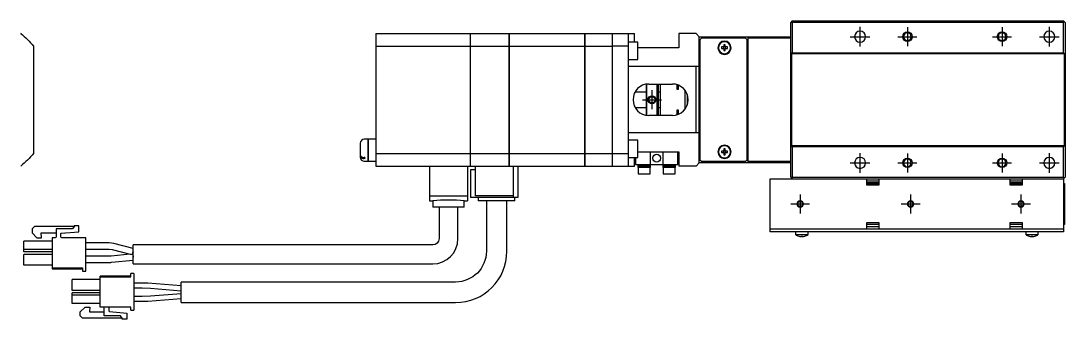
# Model space of a CAD drawing. Extents: x 0 to 751, y -8 to 223.
# Drawn here: x 419.6 to 750.7, y 68.8 to 163.3 of the extents above; entities that cross this region are included whole.
import ezdxf

# ---------------------------------------------------------------- set-up
doc = ezdxf.new("R2010")
doc.units = 0
doc.header["$LTSCALE"] = 0.5
doc.linetypes.add('CENTER', pattern=[50.8, 31.75, -6.35, 6.35, -6.35])
for name, color, linetype in [('MSM_CENTER', 1, 'CENTER'), ('MSM_CONTINUOUS', 7, 'CONTINUOUS'), ('MSM_NARROW', 5, 'CONTINUOUS')]:
    doc.layers.add(name, color=color, linetype=linetype)

msp = doc.modelspace()

# ---------------------------------------------------------------- linework, layer by layer
at = {"layer": 'MSM_CENTER'}
for p, q in [((685.7, 155.16), (685.7, 161.36)), ((700.7, 161.26), (700.7, 155.26)), ((730.7, 161.26), (730.7, 155.26)), ((745.7, 155.16), (745.7, 161.36)), ((682.6, 158.26), (688.8, 158.26)), ((697.7, 158.26), (703.7, 158.26)), ((727.7, 158.26), (733.7, 158.26)), ((742.6, 158.26), (748.8, 158.26)), ((619.7, 141.26), (619.7, 135.26)), ((616.7, 138.26), (622.7, 138.26)), ((685.7, 115.16), (685.7, 121.36)), ((700.7, 121.26), (700.7, 115.26)), ((730.7, 121.26), (730.7, 115.26)), ((745.7, 115.16), (745.7, 121.36)), ((682.6, 118.26), (688.8, 118.26)), ((697.7, 118.26), (703.7, 118.26)), ((727.7, 118.26), (733.7, 118.26)), ((742.6, 118.26), (748.8, 118.26)), ((666.7, 108.26), (666.7, 102.26)), ((701.7, 108.26), (701.7, 102.26)), ((736.7, 108.26), (736.7, 102.26)), ((663.7, 105.26), (669.7, 105.26)), ((698.7, 105.26), (704.7, 105.26)), ((733.7, 105.26), (739.7, 105.26))]:
    msp.add_line(p, q, dxfattribs=at)
at = {"layer": 'MSM_CONTINUOUS'}
for p, q in [((664.2, 163.26), (663.7, 162.76)), ((663.7, 113.76), (663.7, 162.76)), ((663.95, 163.01), (664.2, 162.76)), ((664.2, 163.26), (750.2, 163.26)), ((664.2, 162.76), (664.2, 153.16)), ((750.2, 162.76), (664.2, 162.76)), ((750.7, 162.76), (750.2, 163.26)), ((750.2, 162.76), (750.45, 163.01)), ((750.2, 153.16), (750.2, 162.76)), ((750.7, 162.76), (750.7, 113.76)), ((419.77, 159.13), (419.64, 159.26)), ((532.2, 159.26), (562.15, 159.26)), ((532.2, 159.26), (532.2, 117.26)), ((562.15, 117.26), (562.15, 159.26)), ((562.15, 159.21), (562.2, 159.21)), ((562.2, 159.26), (574.45, 159.26)), ((562.2, 117.26), (562.2, 159.26)), ((574.45, 117.26), (574.45, 159.26)), ((574.45, 159.21), (574.5, 159.21)), ((574.5, 117.26), (574.5, 159.26)), ((574.5, 159.26), (598.45, 159.26)), ((598.45, 117.26), (598.45, 159.26)), ((598.45, 159.21), (598.5, 159.21)), ((598.5, 159.26), (614.2, 159.26)), ((598.5, 117.26), (598.5, 159.26)), ((607.2, 117.26), (607.2, 159.26)), ((612.2, 159.26), (612.2, 117.26)), ((614.2, 156.51), (614.2, 159.26)), ((628.2, 159.26), (628.2, 154.76)), ((633.7, 159.26), (628.2, 159.26)), ((634.7, 158.26), (633.7, 159.26)), ((615.2, 156.51), (612.2, 156.51)), ((615.2, 151.01), (615.2, 156.51)), ((634.7, 118.26), (634.7, 158.26)), ((634.7, 158.26), (663.7, 158.26)), ((635.4, 157.76), (634.9, 157.26)), ((634.9, 157.26), (634.9, 119.26)), ((649.4, 157.76), (635.4, 157.76)), ((642.46, 155.68), (642.46, 155)), ((642.94, 155), (642.94, 155.68)), ((649.9, 157.26), (649.4, 157.76)), ((649.9, 119.26), (649.9, 157.26)), ((650.2, 118.26), (650.2, 158.26)), ((663.7, 157.76), (650.2, 157.76)), ((423.64, 155.26), (423.51, 155.39)), ((423.64, 155.23), (423.64, 121.29)), ((532.2, 155.23), (562.15, 155.23)), ((562.15, 154.97), (562.2, 154.97)), ((562.2, 155.23), (574.45, 155.23)), ((574.45, 154.97), (574.5, 154.97)), ((574.5, 155.23), (598.45, 155.23)), ((598.45, 154.97), (598.5, 154.97)), ((598.5, 155.23), (607.2, 155.23)), ((612.2, 155.26), (607.2, 155.26)), ((628.2, 154.76), (615.2, 154.76)), ((634.9, 152.51), (634.7, 152.51)), ((642.46, 155), (641.78, 155)), ((641.78, 154.52), (642.46, 154.52)), ((642.46, 154.52), (642.46, 153.84)), ((643.62, 155), (642.94, 155)), ((642.94, 153.84), (642.94, 154.52)), ((642.94, 154.52), (643.62, 154.52)), ((650.2, 152.51), (649.9, 152.51)), ((663.9, 152.86), (664.2, 153.16)), ((663.9, 152.86), (663.9, 123.66)), ((750.5, 152.86), (663.9, 152.86)), ((664.2, 153.16), (750.2, 153.16)), ((750.2, 153.16), (750.5, 152.86)), ((750.5, 123.66), (750.5, 152.86)), ((612.2, 151.01), (615.2, 151.01)), ((650.2, 152.01), (649.9, 152.01)), ((634.7, 148.76), (612.2, 148.76)), ((633.7, 127.76), (633.7, 148.76)), ((634.9, 148.26), (634.7, 148.26)), ((634.9, 145.76), (634.7, 145.76)), ((649.9, 146.51), (650.2, 146.51)), ((617.9, 143.19), (617.9, 133.32)), ((618.1, 133.3), (618.1, 143.22)), ((618.7, 143.26), (626.2, 143.26)), ((621.2, 143.26), (621.2, 133.26)), ((621.7, 143.26), (621.7, 133.26)), ((622.4, 133.26), (622.4, 143.26)), ((627.6, 143.06), (627.6, 141.59)), ((628.1, 141.59), (628.1, 142.88)), ((650, 143.26), (649.9, 143.26)), ((650, 133.26), (650, 143.26)), ((650.2, 143.06), (650, 143.26)), ((614.37, 140.76), (617.9, 140.76)), ((621.7, 140.76), (622.4, 140.76)), ((627.6, 141.61), (628.1, 141.61)), ((627.6, 141.59), (628.1, 141.59)), ((630.1, 141.39), (630.1, 135.13)), ((630.9, 139.97), (630.9, 136.55)), ((630.9, 139.51), (631.04, 139.51)), ((617.9, 135.76), (614.37, 135.76)), ((622.4, 135.76), (621.7, 135.76)), ((631.04, 137.01), (630.9, 137.01)), ((626.2, 133.26), (618.7, 133.26)), ((627.6, 134.93), (627.6, 133.46)), ((628.1, 134.93), (627.6, 134.93)), ((628.1, 134.91), (627.6, 134.91)), ((628.1, 133.63), (628.1, 134.93)), ((649.9, 133.26), (650, 133.26)), ((650, 133.26), (650.2, 133.46)), ((634.7, 130.76), (634.9, 130.76)), ((650.2, 130.01), (649.9, 130.01)), ((634.7, 127.76), (612.2, 127.76)), ((634.7, 128.26), (634.9, 128.26)), ((527.2, 124.46), (527.2, 120.06)), ((529.65, 125.76), (528.5, 125.76)), ((529.65, 125.76), (529.65, 118.76)), ((529.7, 125.71), (529.65, 125.71)), ((532.2, 125.76), (529.7, 125.76)), ((529.7, 125.76), (529.7, 118.76)), ((615.2, 125.51), (612.2, 125.51)), ((615.2, 120.01), (615.2, 125.51)), ((634.7, 124.01), (634.9, 124.01)), ((642.46, 122.68), (642.46, 122)), ((642.94, 122), (642.94, 122.68)), ((649.9, 124.51), (650.2, 124.51)), ((649.9, 124.01), (650.2, 124.01)), ((664.2, 123.36), (663.9, 123.66)), ((750.5, 123.66), (663.9, 123.66)), ((664.2, 123.36), (664.2, 113.76)), ((750.2, 123.36), (664.2, 123.36)), ((750.5, 123.66), (750.2, 123.36)), ((750.2, 113.76), (750.2, 123.36)), ((423.51, 121.13), (423.64, 121.26)), ((528.7, 119.97), (528.5, 119.97)), ((528.7, 119.61), (528.5, 119.61)), ((528.7, 119.97), (528.7, 119.61)), ((532.2, 121.29), (562.15, 121.29)), ((562.15, 121.55), (562.2, 121.55)), ((562.2, 121.29), (574.45, 121.29)), ((574.45, 121.55), (574.5, 121.55)), ((574.5, 121.29), (598.45, 121.29)), ((598.45, 121.55), (598.5, 121.55)), ((598.5, 121.29), (607.2, 121.29)), ((607.2, 121.26), (612.2, 121.26)), ((612.2, 120.01), (615.2, 120.01)), ((614.2, 117.26), (614.2, 120.01)), ((614.5, 120.01), (614.5, 117.76)), ((615.2, 121.76), (628.2, 121.76)), ((619.2, 116.76), (619.2, 121.76)), ((623.2, 121.76), (623.2, 116.76)), ((627.9, 117.76), (627.9, 121.76)), ((628.2, 121.76), (628.2, 117.26)), ((634.9, 119.26), (635.4, 118.76)), ((642.46, 122), (641.78, 122)), ((641.78, 121.52), (642.46, 121.52)), ((642.46, 121.52), (642.46, 120.84)), ((643.62, 122), (642.94, 122)), ((642.94, 120.84), (642.94, 121.52)), ((642.94, 121.52), (643.62, 121.52)), ((649.4, 118.76), (649.9, 119.26)), ((419.64, 117.26), (419.77, 117.39)), ((528.5, 118.76), (529.65, 118.76)), ((529.65, 118.81), (529.7, 118.81)), ((529.7, 118.76), (532.2, 118.76)), ((532.2, 117.26), (562.15, 117.26)), ((549.2, 117.26), (549.2, 106.26)), ((561.2, 117.26), (561.2, 106.26)), ((562.15, 117.31), (562.2, 117.31)), ((562.2, 117.26), (598.45, 117.26)), ((563.7, 116.06), (562.2, 116.06)), ((562.2, 116.06), (562.2, 107.26)), ((563.7, 117.26), (563.7, 107.86)), ((574.45, 117.31), (574.5, 117.31)), ((575.7, 117.26), (575.7, 107.26)), ((577.2, 117.26), (577.2, 107.26)), ((598.45, 117.31), (598.5, 117.31)), ((598.5, 117.26), (614.2, 117.26)), ((614.5, 117.76), (627.9, 117.76)), ((615.2, 117.76), (615.2, 116.76)), ((619.2, 117.26), (615.2, 117.26)), ((619.2, 116.76), (615.2, 116.76)), ((615.3, 116.76), (615.3, 114.76)), ((619.1, 114.76), (619.1, 116.76)), ((627.2, 117.26), (623.2, 117.26)), ((627.2, 116.76), (623.2, 116.76)), ((623.3, 116.76), (623.3, 114.76)), ((627.1, 114.76), (627.1, 116.76)), ((627.2, 116.76), (627.2, 117.76)), ((633.7, 117.26), (628.2, 117.26)), ((633.7, 117.26), (634.7, 118.26)), ((663.7, 118.26), (634.7, 118.26)), ((635.4, 118.76), (649.4, 118.76)), ((650.2, 118.76), (663.7, 118.76)), ((615.3, 114.76), (619.1, 114.76)), ((623.3, 114.76), (627.1, 114.76)), ((657.2, 96.46), (657.2, 113.26)), ((657.2, 113.26), (750.2, 113.26)), ((663.7, 113.76), (664.2, 113.26)), ((664.2, 113.76), (663.95, 113.51)), ((664.2, 113.76), (750.2, 113.76)), ((687.7, 113.26), (687.7, 111.26)), ((691.7, 111.26), (691.7, 113.26)), ((733.2, 113.26), (733.2, 111.26)), ((737.2, 111.26), (737.2, 113.26)), ((750.45, 113.51), (750.2, 113.76)), ((750.2, 113.26), (750.7, 113.76)), ((750.2, 113.26), (750.2, 96.46)), ((690.75, 112.46), (687.7, 112.46)), ((691.7, 111.96), (687.7, 111.96)), ((687.7, 111.76), (691.7, 111.76)), ((687.7, 111.26), (691.7, 111.26)), ((691.7, 112.46), (690.75, 112.46)), ((736.25, 112.46), (733.2, 112.46)), ((737.2, 111.96), (733.2, 111.96)), ((733.2, 111.76), (737.2, 111.76)), ((733.2, 111.26), (737.2, 111.26)), ((737.2, 112.46), (736.25, 112.46)), ((750.2, 111.76), (750.5, 111.76)), ((750.5, 111.76), (750.5, 98.76)), ((561.2, 107.69), (549.2, 107.69)), ((549.2, 106.26), (550.2, 106.26)), ((550.2, 106.26), (550.2, 104.26)), ((560.2, 106.26), (561.2, 106.26)), ((560.2, 104.26), (560.2, 106.26)), ((577.2, 107.26), (562.2, 107.26)), ((575.7, 107.86), (563.7, 107.86)), ((564.63, 107.26), (564.63, 106.26)), ((576.27, 106.26), (564.63, 106.26)), ((567.2, 106.26), (567.2, 90.26)), ((573.7, 90.26), (573.7, 106.26)), ((576.27, 106.26), (576.27, 107.26)), ((560.2, 104.26), (550.2, 104.26)), ((552.2, 104.26), (552.2, 94.26)), ((558.2, 94.26), (558.2, 104.26)), ((423.9, 98.06), (423.2, 97.36)), ((423.2, 97.36), (423.2, 96.06)), ((423.2, 96.06), (424.7, 94.56)), ((423.2, 96.06), (424.7, 94.56)), ((436.5, 98.06), (423.9, 98.06)), ((426.07, 96.06), (430.75, 96.06)), ((426.2, 94.56), (426.07, 96.06)), ((426.07, 96.06), (430.75, 96.06)), ((430.75, 97.36), (430.75, 94.86)), ((436, 97.36), (430.75, 97.36)), ((432.43, 95.96), (438, 96.45)), ((432.43, 95.96), (438, 96.45)), ((432.43, 95.96), (433.58, 96.06)), ((432.43, 95.96), (433.58, 96.06)), ((433.58, 96.06), (433.58, 96.06)), ((436.5, 98.06), (436, 97.36)), ((436.5, 98.36), (436.5, 98.06)), ((438, 98.36), (436.5, 98.36)), ((438, 96.45), (438, 98.36)), ((750.2, 97.26), (657.2, 97.26)), ((750.2, 96.46), (657.2, 96.46)), ((665.2, 96.46), (665.2, 95.56)), ((669.2, 95.56), (669.2, 96.46)), ((687.7, 99.26), (687.7, 97.26)), ((691.7, 99.26), (687.7, 99.26)), ((691.7, 98.76), (687.7, 98.76)), ((687.7, 98.06), (691.7, 98.06)), ((691.7, 97.26), (691.7, 99.26)), ((737.2, 99.26), (733.2, 99.26)), ((733.2, 99.26), (733.2, 97.26)), ((737.2, 98.76), (733.2, 98.76)), ((733.2, 98.06), (737.2, 98.06)), ((737.2, 97.26), (737.2, 99.26)), ((738.2, 96.46), (738.2, 95.56)), ((742.2, 95.56), (742.2, 96.46)), ((750.5, 98.76), (750.2, 98.76)), ((420.6, 90.06), (420.6, 93.46)), ((429.5, 93.46), (420.6, 93.46)), ((424.7, 94.56), (426.2, 94.56)), ((424.7, 94.56), (426.2, 94.56)), ((430.45, 94.56), (429.5, 94.56)), ((429.5, 94.56), (429.5, 84.96)), ((432.25, 94.86), (432.25, 95.76)), ((440.2, 94.56), (432.55, 94.56)), ((440.2, 83.96), (440.2, 94.56)), ((447.56, 92.93), (440.2, 92.93)), ((449.07, 92.74), (447.56, 92.93)), ((455.2, 91.14), (449.07, 92.74)), ((665.2, 95.56), (669.2, 95.56)), ((666.25, 95), (666.27, 95)), ((667, 95), (667.4, 95)), ((667, 94.87), (667, 95)), ((667.4, 95), (667.4, 94.87)), ((668.13, 95), (668.15, 95)), ((738.2, 95.56), (742.2, 95.56)), ((739.25, 95), (739.27, 95)), ((740, 95), (740.4, 95)), ((740, 94.87), (740, 95)), ((740.4, 95), (740.4, 94.87)), ((741.13, 95), (741.15, 95)), ((429.5, 90.81), (420.6, 90.81)), ((429.5, 90.06), (420.6, 90.06)), ((429.5, 90.06), (420.6, 90.06)), ((440.2, 90.93), (447.56, 90.93)), ((447.56, 90.93), (448.57, 90.8)), ((448.57, 90.8), (454.25, 89.32)), ((455.2, 90.11), (454.98, 89.26)), ((455.01, 89.4), (454.98, 89.26)), ((454.98, 89.26), (455.01, 89.4)), ((455.01, 89.4), (455.2, 90.11)), ((455.1, 89.4), (455.01, 89.4)), ((455.1, 89.4), (455.2, 88.41)), ((455.2, 86.26), (455.2, 92.26)), ((550.2, 92.26), (455.2, 92.26)), ((420.6, 85.86), (420.6, 89.26)), ((429.5, 89.26), (420.6, 89.26)), ((448.1, 88.73), (440.2, 88.73)), ((440.2, 86.73), (448.1, 86.73)), ((448.2, 88.74), (448.1, 88.73)), ((448.1, 86.73), (448.39, 86.75)), ((454.25, 89.32), (448.2, 88.74)), ((448.39, 86.75), (455.2, 87.4)), ((454.25, 89.32), (454.98, 89.26)), ((455.2, 86.26), (550.2, 86.26)), ((429.5, 85.86), (420.6, 85.86)), ((429.5, 85.86), (420.6, 85.86)), ((429.5, 84.96), (439.2, 84.96)), ((429.5, 84.96), (439.2, 84.96)), ((429.5, 84.96), (429.5, 84.71)), ((429.5, 84.71), (439.2, 84.71)), ((439.2, 84.96), (439.2, 83.96)), ((439.2, 83.96), (440.2, 83.96)), ((439.2, 83.96), (440.2, 83.96)), ((454.45, 82.16), (454.45, 83.16)), ((455.45, 83.16), (454.45, 83.16)), ((455.45, 83.16), (455.45, 71.56)), ((444.75, 81.26), (435.85, 81.26)), ((435.85, 77.86), (435.85, 81.26)), ((444.75, 72.56), (444.75, 82.41)), ((454.45, 82.41), (444.75, 82.41)), ((444.75, 82.16), (454.45, 82.16)), ((459.05, 80.13), (455.45, 80.13)), ((470.45, 79.26), (459.9, 80.1)), ((470.45, 74.01), (470.45, 80.51)), ((557.45, 80.51), (470.45, 80.51)), ((444.75, 77.86), (435.85, 77.86)), ((444.75, 77.06), (435.85, 77.06)), ((435.85, 73.66), (435.85, 77.06)), ((444.75, 76.31), (435.85, 76.31)), ((455.45, 78.63), (458.08, 78.63)), ((458.08, 78.63), (460.71, 78.53)), ((460.71, 78.53), (470.39, 77.76)), ((470.39, 76.76), (460.71, 76.03)), ((444.75, 73.66), (435.85, 73.66)), ((458.08, 75.93), (455.45, 75.93)), ((455.45, 74.43), (459.08, 74.43)), ((460.71, 76.03), (458.08, 75.93)), ((459.88, 74.46), (470.45, 75.26)), ((470.45, 74.01), (557.45, 74.01)), ((438.45, 71.06), (439.95, 72.56)), ((438.45, 69.76), (438.45, 71.06)), ((439.15, 69.06), (438.45, 69.76)), ((439.95, 72.56), (441.45, 72.56)), ((441.45, 72.56), (441.32, 71.06)), ((441.32, 71.06), (446, 71.06)), ((454.45, 72.56), (444.75, 72.56)), ((446, 69.76), (446, 72.26)), ((451.25, 69.76), (446, 69.76)), ((447.5, 72.26), (447.5, 71.36)), ((447.68, 71.16), (453.25, 70.67)), ((451.75, 69.06), (451.25, 69.76)), ((453.25, 70.67), (453.25, 68.76)), ((454.45, 71.56), (454.45, 72.56)), ((454.45, 71.56), (455.45, 71.56)), ((451.75, 69.06), (439.15, 69.06)), ((451.75, 68.76), (451.75, 69.06)), ((453.25, 68.76), (451.75, 68.76))]:
    msp.add_line(p, q, dxfattribs=at)
at = {"layer": 'MSM_CONTINUOUS', "extrusion": (0, 0, -1)}
for centre, radius in [((-685.7, 158.26), 1.75), ((-700.7, 158.26), 1.23), ((-730.7, 158.26), 1.23), ((-745.7, 158.26), 1.75), ((-642.7, 154.76), 2.1), ((-642.7, 154.76), 1.9), ((-642.7, 121.76), 2.1), ((-642.7, 121.76), 1.9), ((-685.7, 118.26), 1.75), ((-700.7, 118.26), 1.23), ((-730.7, 118.26), 1.23), ((-745.7, 118.26), 1.75)]:
    msp.add_circle(centre, radius, dxfattribs=at)
at = {"layer": 'MSM_CONTINUOUS'}
for centre, radius in [((619.7, 138.26), 1.01), ((621.2, 119.76), 1.25), ((666.7, 105.26), 0.783), ((701.7, 105.26), 0.783), ((736.7, 105.26), 0.783)]:
    msp.add_circle(centre, radius, dxfattribs=at)
at = {"layer": 'MSM_CONTINUOUS', "extrusion": (0, 0, -1)}
for centre, radius, start, end in [((-402.64, 138.26), 27, 128.9424, 141.0576), ((-402.64, 138.26), 27, 218.9424, 231.0576), ((-430.45, 94.86), 0.3, 180, 270), ((-432.45, 95.76), 0.2, 0, 85), ((-432.55, 94.86), 0.3, 270, 0), ((-550.2, 94.26), 2, 180, 270), ((-557.45, 90.26), 9.75, 180, 270)]:
    msp.add_arc(centre, radius, start, end, dxfattribs=at)
at = {"layer": 'MSM_CONTINUOUS'}
for centre, radius, start, end in [((642.7, 154.76), 0.95, 75.3667, 104.6333), ((642.7, 154.76), 0.95, 165.3667, 194.6333), ((642.7, 154.76), 0.365, 138.8496, 221.1504), ((642.7, 154.76), 0.365, 48.8496, 131.1504), ((642.7, 154.76), 0.365, 228.8496, 311.1504), ((642.7, 154.76), 0.95, 255.3667, 284.6333), ((642.7, 154.76), 0.365, 318.8496, 41.1504), ((642.7, 154.76), 0.95, 345.3667, 14.6333), ((618.7, 138.26), 5, 90, 270), ((626.2, 138.26), 5, 270, 90), ((528.5, 124.46), 1.3, 90, 180), ((642.7, 121.76), 0.95, 75.3667, 104.6333), ((527.95, 120.91), 0.754, 185.8166, 221.8939), ((527.95, 120.56), 0.751, 181.7681, 218.8955), ((528.5, 120.06), 1.3, 180, 270), ((528.42, 121.02), 1.41, 221.3743, 272.8178), ((528.41, 121.35), 1.39, 222.8199, 273.04), ((642.7, 121.76), 0.95, 165.3667, 194.6333), ((642.7, 121.76), 0.365, 138.8496, 221.1504), ((642.7, 121.76), 0.365, 48.8496, 131.1504), ((642.7, 121.76), 0.365, 228.8496, 311.1504), ((642.7, 121.76), 0.95, 255.3667, 284.6333), ((642.7, 121.76), 0.365, 318.8496, 41.1504), ((642.7, 121.76), 0.95, 345.3667, 14.6333), ((555.2, 46.47), 60, 85.2198, 94.7802), ((432.45, 95.76), 0.2, 95, 180), ((432.45, 95.76), 0.2, 95, 180), ((550.2, 94.26), 8, 270, 0), ((667.2, 98.06), 3.2, 231.3178, 252.73), ((667.2, 98.06), 3.19, 253.0947, 266.4096), ((667.2, 98.06), 3.19, 273.5904, 286.9053), ((667.2, 98.06), 3.2, 287.27, 308.6822), ((740.2, 98.06), 3.2, 231.3178, 252.73), ((740.2, 98.06), 3.19, 253.0947, 266.4096), ((740.2, 98.06), 3.19, 273.5904, 286.9053), ((740.2, 98.06), 3.2, 287.27, 308.6822), ((557.45, 90.26), 16.25, 270, 0), ((459.05, 69.38), 10.75, 85.452, 90), ((470.39, 77.84), 0.0797, 271.0909, 319.9406), ((470.39, 76.68), 0.0777, 42.2732, 88.9881), ((459.08, 85.18), 10.75, 270, 274.2892), ((445.7, 72.26), 0.3, 0, 90), ((447.8, 72.26), 0.3, 90, 180), ((447.7, 71.36), 0.2, 180, 265)]:
    msp.add_arc(centre, radius, start, end, dxfattribs=at)
at = {"layer": 'MSM_NARROW'}
for centre, radius in [((700.7, 158.26), 1.5), ((730.7, 158.26), 1.5), ((619.7, 138.26), 1.25), ((700.7, 118.26), 1.5), ((730.7, 118.26), 1.5)]:
    msp.add_circle(centre, radius, dxfattribs=at)
at = {"layer": 'MSM_NARROW', "extrusion": (0, 0, -1)}
for centre in [(-666.7, 105.26), (-701.7, 105.26), (-736.7, 105.26)]:
    msp.add_circle(centre, 1, dxfattribs=at)

doc.saveas('drawing.dxf')
